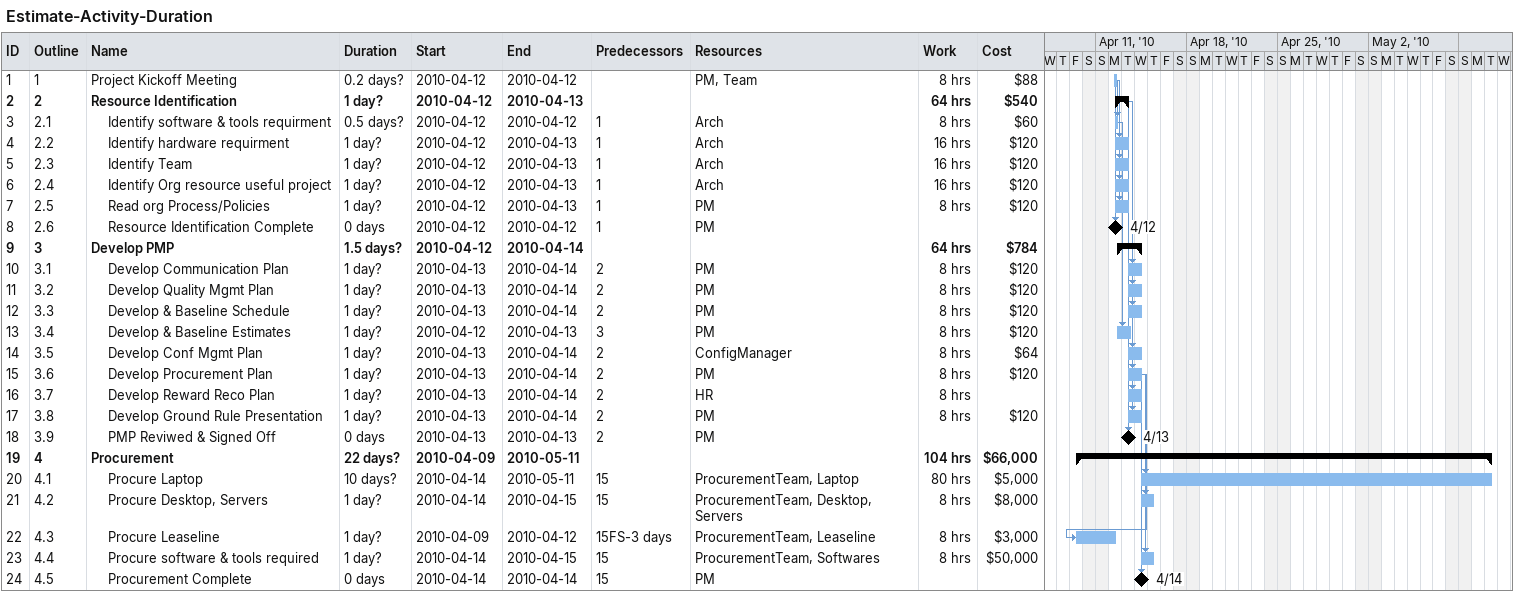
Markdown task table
Estimate-Activity-Duration

| ID | WBS | Task | Duration | Start | Finish | Predecessors | Resources | Work (h) | Cost ($) |
|---|---|---|---|---|---|---|---|---|---|
| 1 | 1 | Project Kickoff Meeting | 0.2d? | 2010-04-12 | 2010-04-12 |  | PM, Team | 8 | 88 |
| 2 | 2 | **Resource Identification** | 1d? | 2010-04-12 | 2010-04-13 |  |  | 64 | 540 |
| 3 | 2.1 | Identify software & tools requirment | 0.5d? | 2010-04-12 | 2010-04-12 | 1 | Arch | 8 | 60 |
| 4 | 2.2 | Identify hardware requirment | 1d? | 2010-04-12 | 2010-04-13 | 1 | Arch | 16 | 120 |
| 5 | 2.3 | Identify Team | 1d? | 2010-04-12 | 2010-04-13 | 1 | Arch | 16 | 120 |
| 6 | 2.4 | Identify Org resource useful project | 1d? | 2010-04-12 | 2010-04-13 | 1 | Arch | 16 | 120 |
| 7 | 2.5 | Read org Process/Policies | 1d? | 2010-04-12 | 2010-04-13 | 1 | PM | 8 | 120 |
| 8 | 2.6 | Resource Identification Complete | 0d | 2010-04-12 | 2010-04-12 | 1 | PM |  |  |
| 9 | 3 | **Develop PMP** | 1.5d? | 2010-04-12 | 2010-04-14 |  |  | 64 | 784 |
| 10 | 3.1 | Develop Communication Plan | 1d? | 2010-04-13 | 2010-04-14 | 2 | PM | 8 | 120 |
| 11 | 3.2 | Develop Quality Mgmt Plan | 1d? | 2010-04-13 | 2010-04-14 | 2 | PM | 8 | 120 |
| 12 | 3.3 | Develop & Baseline Schedule | 1d? | 2010-04-13 | 2010-04-14 | 2 | PM | 8 | 120 |
| 13 | 3.4 | Develop & Baseline Estimates | 1d? | 2010-04-12 | 2010-04-13 | 3 | PM | 8 | 120 |
| 14 | 3.5 | Develop Conf Mgmt Plan | 1d? | 2010-04-13 | 2010-04-14 | 2 | ConfigManager | 8 | 64 |
| 15 | 3.6 | Develop Procurement Plan | 1d? | 2010-04-13 | 2010-04-14 | 2 | PM | 8 | 120 |
| 16 | 3.7 | Develop Reward Reco Plan | 1d? | 2010-04-13 | 2010-04-14 | 2 | HR | 8 |  |
| 17 | 3.8 | Develop Ground Rule Presentation | 1d? | 2010-04-13 | 2010-04-14 | 2 | PM | 8 | 120 |
| 18 | 3.9 | PMP Reviwed & Signed Off | 0d | 2010-04-13 | 2010-04-13 | 2 | PM |  |  |
| 19 | 4 | **Procurement** | 22d? | 2010-04-09 | 2010-05-11 |  |  | 104 | 66000 |
| 20 | 4.1 | Procure Laptop | 10d? | 2010-04-14 | 2010-05-11 | 15 | ProcurementTeam, Laptop | 80 | 5000 |
| 21 | 4.2 | Procure Desktop, Servers | 1d? | 2010-04-14 | 2010-04-15 | 15 | ProcurementTeam, Desktop, Servers | 8 | 8000 |
| 22 | 4.3 | Procure Leaseline | 1d? | 2010-04-09 | 2010-04-12 | 15FS-3d | ProcurementTeam, Leaseline | 8 | 3000 |
| 23 | 4.4 | Procure software & tools required | 1d? | 2010-04-14 | 2010-04-15 | 15 | ProcurementTeam, Softwares | 8 | 50000 |
| 24 | 4.5 | Procurement Complete | 0d | 2010-04-14 | 2010-04-14 | 15 | PM |  |  |
